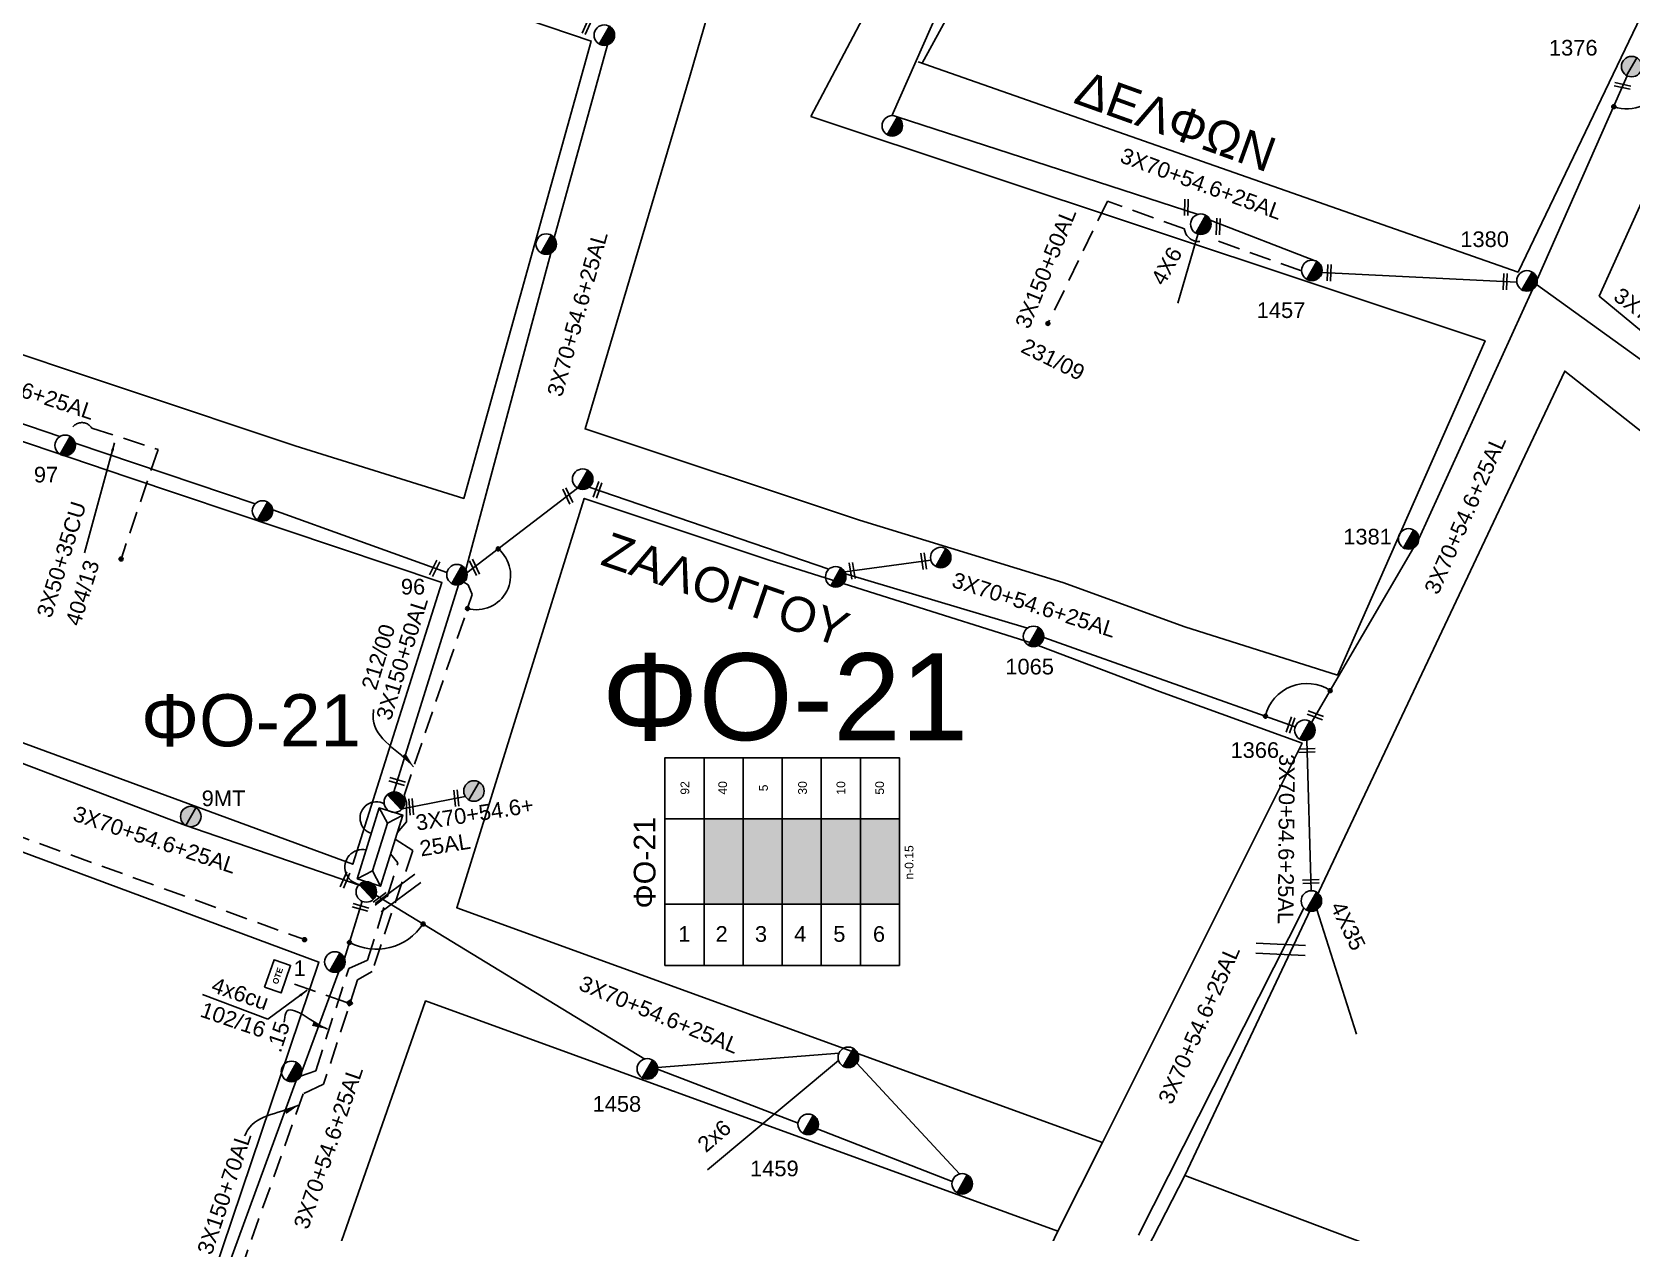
# Model space of a CAD drawing. Header units: millimetres. Extents: x 1113 to 5794, y 757 to 3537.
# Drawn here: x 1949 to 2133.1, y 1244.4 to 1382.5 of the extents above; entities that cross this region are included whole.
import ezdxf
from ezdxf.enums import TextEntityAlignment as Align

# ---------------------------------------------------------------- set-up
doc = ezdxf.new("R2010")
doc.units = ezdxf.units.MM
doc.linetypes.add('DASHED', pattern=[19.05, 12.7, -6.35])
for name, color, linetype in [('Pillar OTE', 7, 'Continuous'), ('Άγνωστα', 7, 'Continuous'), ('Ασφαλειοκιβώτια Χ.Τ 6 αναχωρήσεων', 7, 'Continuous'), ('Ασφαλειοκιβώτια Χ.Τ 9 αναχωρήσεων', 7, 'Continuous'), ('Γέφυρες Εναέριου Δικτύου', 7, 'Continuous'), ('Επιγραφές - Σχήματα', 7, 'Continuous'), ('Καλώδια ΧΤ   3x150+50AL', 7, 'DASHED'), ('Καλώδια ΧΤ   3x95+50CU', 7, 'DASHED'), ('Μηχανική τομή', 7, 'Continuous'), ('Στύλος Ξύλινος', 7, 'Continuous'), ('Στύλος Ξύλινος @ 1', 7, 'Continuous'), ('Στύλος ΦΜ', 7, 'Continuous'), ('Στύλος ΦΜ @ 1', 7, 'Continuous'), ('Συνδέσεις', 7, 'Continuous'), ('Συνεστραμμένα ΧΤ   3x70+54.6+25 AL', 7, 'SYN_LINE'), ('Τομή', 7, 'Continuous'), ('Υποσταθμός εναέριος 2 στύλων', 7, 'Continuous'), ('Υποσταθμός πόλεως', 7, 'Continuous'), ('Υπόβαθρο ΔΕΗ', 7, 'Continuous'), ('Υπόγεια Καλώδια Δικτύου ΧΤ   .15', 7, 'DASHED'), ('Υπόγεια καλώδια Δικτύου ΧΤ και Παρ. ΧΤ - 3X150+70 AL', 7, 'DASHED'), ('Υπόγεια καλώδια Παροχών ΧΤ   .15', 7, 'DASHED'), ('Υπόγεια καλώδια Παροχών ΧΤ   4x50AL', 7, 'DASHED'), ('Υπόγεια καλώδια Παροχών ΧΤ   4x6', 7, 'DASHED')]:
    doc.layers.add(name, color=color, linetype=linetype)
doc.styles.get("Standard").update_dxf_attribs({"font": 'arial.ttf'})
doc.linetypes.add('SYN_LINE', pattern='A,0.5,-0.0001,["/\\/\\/\\/",Standard,S=0.1,R=0,X=0,Y=-0.05],-0.25', length=0.7501)
doc.dimstyles.new('ISO-25', dxfattribs={"dimtxt": 2.5, "dimasz": 1.8, "dimexe": 1.25, "dimexo": 0.625, "dimtad": 1, "dimtxsty": 'Standard', "dimcen": 1.8, "dimadec": 0, "dimazin": 0, "dimtfac": 1, "dimtmove": 0, "dimatfit": 3, "dimfxl": 1.25, "dimarcsym": 0})

# ---------------------------------------------------------------- blocks, each defined once
blk = doc.blocks.new('ΥΠΑΡΧΩΝ ΤΣΙΜΕΝΤΕΝΙΟΣ ΣΤΥΛΟΣ')
at = {"layer": 'Στύλος ΦΜ'}
blk.add_hatch(color=7, dxfattribs=at).paths.add_polyline_path([(-1.29, -2.28, 0.574793), (2.62, 0, 0.268822), (1.3, 2.27)])
at = {"layer": 'Στύλος ΦΜ', "color": 7}
blk.add_line((-1.29, -2.28), (1.3, 2.27), dxfattribs=at)
blk.add_circle((0, 0), 2.62, dxfattribs=at)
at = {"layer": 'Στύλος ΦΜ', "flags": 4}
for tag, p in [('ΑΡΙΘΜΟΣ', (-4.68, 8.05)), ('ΤΥΠΟΣ', (-4.91, 3.03))]:
    blk.add_attdef(tag, p, '', height=4, dxfattribs=at)
blk = doc.blocks.new('ΥΠΑΡΧΩΝ ΞΥΛΙΝΟΣ ΣΤΥΛΟΣ')
at = {"layer": 'Στύλος Ξύλινος'}
h = blk.add_hatch(color=7, dxfattribs=at)
h.paths.add_polyline_path([(-2.62, 0, 0.270008), (-1.29, -2.28), (1.3, 2.27, 0.576266)])
h.paths.add_polyline_path([(-1.29, -2.28, 0.574793), (2.62, 0, 0.268822), (1.3, 2.27)])
at = {"layer": 'Στύλος Ξύλινος', "color": 7}
blk.add_line((-1.29, -2.28), (1.3, 2.27), dxfattribs=at)
blk.add_circle((0, 0), 2.62, dxfattribs=at)
at = {"layer": 'Στύλος Ξύλινος', "flags": 4}
for tag, p in [('ΑΡΙΘΜΟΣ', (-4.91, 8.6)), ('ΤΥΠΟΣ', (-4.85, 3.39))]:
    blk.add_attdef(tag, p, '', height=4, dxfattribs=at)
blk = doc.blocks.new('ΥΠΟΣΤΑΘΜΟΣ ΕΝΑΕΡΙΟΣ ΕΠΙ 2 ΣΤΥΛΩΝ')
at = {"layer": 'Υποσταθμός εναέριος 2 στύλων', "linetype": 'Continuous'}
for points in [[(-11.97, -2.11, 0.574793), (-8.45, -0.07, 0.268822), (-9.64, 1.98)], [(9.68, -2.15, 0.574793), (13.19, -0.1, 0.268822), (12.01, 1.95)]]:
    blk.add_hatch(color=256, dxfattribs=at).paths.add_polyline_path(points)
for p, q in [((-11.97, -2.11), (-9.64, 1.98)), ((9.68, -2.15), (12.01, 1.95))]:
    blk.add_line(p, q, dxfattribs=at)
for centre in [(-10.81, -0.07), (10.84, -0.1)]:
    blk.add_circle(centre, 2.36, dxfattribs=at)
at = {"layer": 'Υποσταθμός πόλεως', "linetype": 'Continuous', "ltscale": 40}
blk.add_lwpolyline([(-8.57, 2.82), (8.57, 2.82), (8.57, -2.82), (-8.57, -2.82)], close=True, dxfattribs=at)
for points in [[(-5.75, 0), (-8.57, 2.82)], [(-8.57, -2.82), (-5.75, 0)], [(-5.75, 0), (5.75, 0)], [(5.75, 0), (8.57, 2.82)], [(8.57, -2.82), (5.75, 0)]]:
    blk.add_lwpolyline(points, dxfattribs=at)
at = {"layer": 'Υποσταθμός εναέριος 2 στύλων', "ltscale": 40, "flags": 1}
for tag, p in [('ΜΕΤΑΣΧΗΜΑΤΙΣΜΟΣ', (14.09, 2.51)), ('ΙΣΧΥΣ', (14.07, -0.28)), ('ΑΡΙΘΜΟΣ', (14.19, -3))]:
    blk.add_attdef(tag, p, '', height=1.8, dxfattribs=at)
blk = doc.blocks.new('ΑΣΦΑΛΕΙΟΚΙΒΩΤΙΟ ΥΠΟΣΤΑΘΜΟΥ 6 ΑΝΑΧΩΡΗΣΕΩΝ')
at = {"layer": 'Ασφαλειοκιβώτια Χ.Τ 6 αναχωρήσεων', "ltscale": 40}
for p, q in [((-23.91, 27), (23.91, 27)), ((-9.83, 27), (-9.83, -27)), ((9.83, 27), (9.83, -27)), ((-23.91, 18), (23.91, 18)), ((-23.91, 9), (23.91, 9)), ((-23.91, 0), (23.91, 0)), ((-23.91, -9), (23.91, -9)), ((-23.91, -18), (23.91, -18))]:
    blk.add_line(p, q, dxfattribs=at)
at = {"layer": 'Ασφαλειοκιβώτια Χ.Τ 6 αναχωρήσεων'}
blk.add_lwpolyline([(-23.91, -27), (23.91, -27), (23.91, 27), (-23.91, 27)], close=True, dxfattribs=at)
for s, p in [('1', (-18.47, 23.92)), ('2', (-18.47, 15.35)), ('3', (-18.47, 6.28)), ('4', (-18.47, -2.75)), ('5', (-18.47, -11.76)), ('6', (-18.47, -20.89))]:
    blk.add_text(s, height=3.6, rotation=270, dxfattribs=at).set_placement(p)
at = {"layer": 'Ασφαλειοκιβώτια Χ.Τ 6 αναχωρήσεων', "ltscale": 40}
for tag, height, p in [('ΟΝΟΜΑ', 5, (-0.27, 31.68)), ('ΚΕΙΜΕΝΟ 1', 2, (16.95, 22.41)), ('ΚΕΙΜΕΝΟ 2', 2, (16.95, 13.71)), ('ΚΕΙΜΕΝΟ 3', 2, (16.95, 4.31)), ('ΚΕΙΜΕΝΟ 4', 2, (16.95, -4.67)), ('ΚΕΙΜΕΝΟ 5', 2, (16.95, -13.51)), ('ΚΕΙΜΕΝΟ 6', 2, (16.95, -22.43)), ('ΣΧ', 2, (-0.21, -29.21))]:
    blk.add_attdef(tag, text='', height=height, dxfattribs=at).set_placement(p, align=Align.MIDDLE_CENTER)
blk = doc.blocks.new('ΜΗΧΑΝΙΚΗ ΤΟΜΗ')
at = {"layer": 'Μηχανική τομή', "ltscale": 40}
for p, q in [((-1.89, 0.78), (1.89, 0.78)), ((1.89, 0), (-1.89, 0))]:
    blk.add_line(p, q, dxfattribs=at)
blk = doc.blocks.new('ΤΟΜΗ')
at = {"layer": 'Τομή', "ltscale": 40}
for p, q in [((-5.68, 0), (5.68, 0)), ((5.68, -2.33), (-5.68, -2.33))]:
    blk.add_line(p, q, dxfattribs=at)
blk = doc.blocks.new('_ΣΥΝΔΕΣΗ')
at = {"layer": 'Συνδέσεις', "linetype": 'SYN_LINE', "ltscale": 40}
blk.add_hatch(color=256, dxfattribs=at).paths.add_polyline_path([(0.5, -0.01, 1), (-0.5, -0.01, 1)])
at = {"layer": 'Συνδέσεις'}
blk.add_circle((0, -0.01), 0.5, dxfattribs=at)
blk = doc.blocks.new('PILLAR ΟΤΕ')
at = {"layer": 'Pillar OTE', "ltscale": 40}
blk.add_lwpolyline([(-3.31, 2.02), (3.39, 2.02), (3.39, -1.99), (-3.31, -1.99)], close=True, dxfattribs=at)
at = {"layer": 'Pillar OTE', "insert": (-1.81, 0.71), "char_height": 1.3575, "width": 109.961, "attachment_point": 1}
blk.add_mtext('{\\fArial|b1|i0|c161|p34;OTE}', dxfattribs=at)
blk = doc.blocks.new('TSONTA XT1')
at = {"ltscale": 40}
h = blk.add_hatch(color=256, dxfattribs=at)
h.dxf.hatch_style = 1
h.paths.add_polyline_path([(595.96, 2487.66), (597.07, 2488.77), (595.96, 2489.87), (594.85, 2488.77)])
blk.add_lwpolyline([(594.85, 2488.77), (595.96, 2489.87), (597.07, 2488.77), (595.96, 2487.66)], close=True, dxfattribs=at)

msp = doc.modelspace()

# ---------------------------------------------------------------- hatches: boundary and pattern name
at = {"layer": 'Ασφαλειοκιβώτια Χ.Τ 9 αναχωρήσεων', "lineweight": -3}
for color, points in [(5, [(2026.36, 1282.09), (2030.86, 1282.09), (2030.86, 1291.91), (2026.36, 1291.91)]), (30, [(2030.86, 1282.09), (2035.36, 1282.09), (2035.36, 1291.91), (2030.86, 1291.91)]), (6, [(2035.36, 1282.09), (2039.86, 1282.09), (2039.86, 1291.91), (2035.36, 1291.91)]), (1, [(2039.86, 1282.09), (2044.36, 1282.09), (2044.36, 1291.91), (2039.86, 1291.91)]), (85, [(2044.36, 1282.09), (2048.86, 1282.09), (2048.86, 1291.91), (2044.36, 1291.91)])]:
    msp.add_hatch(color=color, dxfattribs=at).paths.add_polyline_path(points)

# ---------------------------------------------------------------- linework, layer by layer
at = {"layer": 'Άγνωστα', "color": 30, "linetype": 'SYN_LINE', "lineweight": -3, "ltscale": 20}
msp.add_lwpolyline([(2096.92, 1281.47), (2101.47, 1267.12)], dxfattribs=at)
at = {"layer": 'Άγνωστα', "color": 5, "linetype": 'SYN_LINE', "lineweight": -3, "ltscale": 20}
msp.add_lwpolyline([(2041.85, 1264.1), (2026.76, 1251.51)], dxfattribs=at)
at = {"layer": 'Γέφυρες Εναέριου Δικτύου', "lineweight": -3}
for centre, radius, start, end in [((2132.61, 1378.29), 4.64, 250.8961, 59.0517), ((2000.14, 1319.94), 3.95, 255.1103, 50.468), ((2095.74, 1302.63), 4.87, 56.277, 166.9814), ((1988.62, 1283.39), 6.48, 241.6503, 326.5534)]:
    msp.add_arc(centre, radius, start, end, dxfattribs=at)
at = {"layer": 'Καλώδια ΧΤ   3x150+50AL', "color": 30, "lineweight": -3, "ltscale": 0.2}
msp.add_lwpolyline([(2095.16, 1354.98), (2084.41, 1358.83, -0.623081), (2081.67, 1359.82), (2072.8, 1363.03), (2066.01, 1349.06)], format="xyb", dxfattribs=at)
msp.add_lwpolyline([(1991.03, 1290.31), (1992.11, 1291.59), (1992.1, 1293.79), (1991.82, 1294.62), (1999.68, 1317.75), (1999.21, 1318.85), (1998.71, 1319.15)], dxfattribs=at)
at = {"layer": 'Καλώδια ΧΤ   3x95+50CU', "color": 85, "lineweight": -3, "ltscale": 0.2}
msp.add_lwpolyline([(1953.39, 1335.93, -0.815709), (1955.89, 1336.9), (1963.5, 1334.43), (1959.25, 1321.82)], format="xyb", dxfattribs=at)
at = {"layer": 'Συνεστραμμένα ΧΤ   3x70+54.6+25 AL', "color": 30, "lineweight": -3, "ltscale": 20}
for points in [[(2061.67, 1403.86), (2047.97, 1372.86)], [(2122.27, 1353.99), (2132.65, 1377.44)], [(2048.61, 1372.71), (2083.23, 1361.5)], [(2097.49, 1354.82), (2119.93, 1353.68)], [(2122.2, 1353.41), (2148.15, 1334.74)], [(2108.65, 1324.14), (2121.74, 1352.85)], [(2011.81, 1329.99), (1999.07, 1320.24)], [(2040.72, 1320.65), (2013.13, 1330.11)], [(2096.3, 1303.01), (2108.02, 1323.1)], [(2063.59, 1313.86), (2042.65, 1320.12)], [(2094.42, 1302.52), (2065.46, 1312.78)], [(2096.26, 1283.64), (2095.75, 1300.96)]]:
    msp.add_lwpolyline(points, dxfattribs=at)
at = {"layer": 'Συνεστραμμένα ΧΤ   3x70+54.6+25 AL', "color": 85, "lineweight": -3, "ltscale": 20}
for points in [[(2009.12, 1358.81), (2015.24, 1381.01)], [(1998.92, 1320.63), (2008.72, 1357.03)], [(1928.96, 1343.84), (1952.18, 1335.91)], [(1953.96, 1335.18), (1974.67, 1328.17)], [(1976.7, 1327.48), (1996.76, 1320.27)], [(1990.65, 1295.01), (1998.08, 1318.85)]]:
    msp.add_lwpolyline(points, dxfattribs=at)
at = {"layer": 'Συνεστραμμένα ΧΤ   3x70+54.6+25 AL', "color": 30, "lineweight": -3, "ltscale": 10}
for points in [[(2084.64, 1360.83), (2096.73, 1356.16)], [(2042.56, 1320.35), (2052.47, 1321.69)]]:
    msp.add_lwpolyline(points, dxfattribs=at)
at = {"layer": 'Συνεστραμμένα ΧΤ   3x70+54.6+25 AL', "color": 1, "lineweight": -3, "ltscale": 20}
for points in [[(1966.69, 1291.16), (1942.33, 1300.38)], [(1986.77, 1284.26), (1966.69, 1291.16)]]:
    msp.add_lwpolyline(points, dxfattribs=at)
at = {"layer": 'Συνεστραμμένα ΧΤ   3x70+54.6+25 AL', "color": 85, "lineweight": -3, "ltscale": 5}
msp.add_lwpolyline([(1991.59, 1293.06), (1998.87, 1294.5)], dxfattribs=at)
at = {"layer": 'Συνεστραμμένα ΧΤ   3x70+54.6+25 AL', "color": 5, "lineweight": -3, "ltscale": 20}
for points in [[(1988.59, 1283.13), (2019.55, 1264.27)], [(1980.04, 1262.84), (1984.32, 1274.35)], [(2041.9, 1264.96), (2020.99, 1263.29)], [(2021, 1263.1), (2037.18, 1256.88)], [(2055.78, 1251.04), (2043.94, 1263.79)], [(1968.02, 1230.65), (1979.39, 1261.78)], [(2039.4, 1256.22), (2054.92, 1250.15)]]:
    msp.add_lwpolyline(points, dxfattribs=at)
at = {"layer": 'Συνεστραμμένα ΧΤ   3x70+54.6+25 AL', "color": 5, "lineweight": -3, "ltscale": 5}
msp.add_lwpolyline([(1984.96, 1275.84), (1987.01, 1282.42)], dxfattribs=at)
at = {"layer": 'Συνεστραμμένα ΧΤ   3x70+54.6+25 AL', "color": 62, "lineweight": -3, "ltscale": 20}
msp.add_lwpolyline([(2076.38, 1244.01), (2095.42, 1281.65)], dxfattribs=at)
at = {"layer": 'Συνεστραμμένα ΧΤ   3x70+54.6+25 AL', "color": 85, "lineweight": -3, "ltscale": 20}
msp.add_arc((1988.63, 1292.01), 1.87, 60.6607, 252.1912, dxfattribs=at)
at = {"layer": 'Συνεστραμμένα ΧΤ   3x70+54.6+25 AL', "color": 1, "lineweight": -3, "ltscale": 20}
msp.add_arc((1987.03, 1286.36), 2.02, 77.5743, 259.681, dxfattribs=at)
at = {"layer": 'Υπόβαθρο ΔΕΗ', "lineweight": -3}
msp.add_line((2129.4, 1352.08), (2189.49, 1302.36), dxfattribs=at)
for points in [[(2038.66, 1372.75), (2087.54, 1465.19), (2064.67, 1479.74)], [(2051, 1379.06), (2120.08, 1354.85), (2134.22, 1384.28), (2152.65, 1423.45), (2095.94, 1460.21), (2051.47, 1378.89)], [(1808.57, 1350.41), (1876.63, 1326.1), (1906.7, 1315.3), (1938.63, 1304.09), (1985.91, 1286.68), (1996.19, 1319.13), (1960.02, 1331.26), (1924.57, 1343.25), (1880.43, 1358.12), (1868.21, 1362.27), (1870.82, 1370.69), (1907.49, 1358.83), (1941.11, 1347.6), (1979.29, 1334.86), (1998.7, 1328.81), (2013.38, 1381.44), (2013.38, 1381.44), (1924.55, 1411.51), (1896.99, 1420.55), (1869.27, 1430.95), (1842.22, 1442.32), (1824.87, 1448.37)], [(2035.88, 1415.98), (2024.75, 1377.52), (2012.66, 1336.81), (2044.24, 1326.3), (2067.67, 1319.14), (2081.72, 1314.01), (2099.27, 1308.46), (2116.28, 1346.94), (2038.66, 1372.75)], [(2129.4, 1352.08), (2129.4, 1352.08), (2143.95, 1384.28)], [(2132.6, 1123.47), (2109.65, 1133.21), (2099.01, 1137.62), (2099.01, 1137.62), (2066.41, 1151.26), (2040.08, 1162.48), (2076.55, 1240.83), (2081.72, 1250.86), (2125.44, 1343.45), (2125.44, 1343.45), (2185.84, 1295.83), (2185.84, 1295.83), (2147.34, 1226.07), (2081.72, 1250.86)], [(2047.79, 1203.91), (2067.1, 1244.47), (2072.25, 1254.66), (2095.21, 1300.64), (2078.79, 1306.59), (2064.01, 1312.17), (2033.87, 1321.69), (2012.57, 1328.81), (1997.9, 1281.69), (1997.9, 1281.69)], [(2072.25, 1254.66), (1997.9, 1281.69)], [(1976.13, 1268.86), (1968.63, 1271.68)], [(1994.31, 1270.95), (1994.31, 1270.95), (1981.05, 1233.1), (1997.81, 1227.5), (2011.78, 1222.12), (2024.05, 1216.98), (2036.02, 1211.11), (2047.79, 1203.91)], [(1994.31, 1270.95), (2067.1, 1244.47)]]:
    msp.add_lwpolyline(points, dxfattribs=at)
msp.add_lwpolyline([(1918.58, 1298.99), (1982.02, 1275.42), (1955.4, 1196.45), (1893.11, 1220.78), (1838.69, 1240.21), (1805.62, 1252.28), (1779.59, 1260.56), (1754.18, 1267.5), (1736.69, 1271.64), (1731.02, 1272.99), (1737.06, 1302.88), (1741.91, 1335.26), (1743.92, 1361.9), (1757.14, 1357.25), (1800.46, 1341.11), (1856.67, 1321.31)], close=True, dxfattribs=at)
at = {"layer": 'Υπόγεια Καλώδια Δικτύου ΧΤ   .15', "color": 5, "lineweight": -3, "ltscale": 0.2}
msp.add_lwpolyline([(1979.9, 1262.28), (1981.65, 1262.91), (1985.46, 1274.69), (1987.63, 1275.65), (1991.11, 1286.86), (1990.28, 1287.9)], dxfattribs=at)
at = {"layer": 'Υπόγεια καλώδια Δικτύου ΧΤ και Παρ. ΧΤ - 3X150+70 AL', "color": 6, "lineweight": -3, "ltscale": 0.2}
msp.add_lwpolyline([(1990.8, 1289.57), (1992.83, 1288.27), (1988.14, 1274.36), (1986.48, 1273.4), (1982.57, 1261.37), (1980.21, 1260.27), (1969.65, 1230.45), (1969.05, 1229.83)], dxfattribs=at)
at = {"layer": 'Υπόγεια καλώδια Παροχών ΧΤ   .15', "color": 27, "lineweight": -3, "ltscale": 0.2}
msp.add_lwpolyline([(1739.38, 1332.68), (1740.82, 1348.44), (1741.98, 1349.57), (1743.12, 1363.04), (1748.53, 1361.12), (1835.8, 1330.02), (1900.71, 1306.63), (1942.7, 1291.67), (1980.37, 1278.01)], dxfattribs=at)
at = {"layer": 'Υπόγεια καλώδια Παροχών ΧΤ   4x6', "color": 30, "linetype": 'SYN_LINE', "lineweight": -3, "ltscale": 10}
msp.add_line((2083.55, 1360.37), (2080.91, 1351.26), dxfattribs=at)
at = {"layer": 'Υπόγεια καλώδια Παροχών ΧΤ   4x6', "color": 6, "linetype": 'DASHED', "lineweight": -3, "ltscale": 0.2}
msp.add_lwpolyline([(1985.22, 1270.79), (1978.22, 1273.25)], dxfattribs=at)

# ---------------------------------------------------------------- block references
at = {"layer": 'Pillar OTE', "xscale": 0.5, "yscale": 0.5, "zscale": 0.5, "rotation": 70.88229607177786}
msp.add_blockref('PILLAR ΟΤΕ', (1977.27, 1273.77), dxfattribs=at)
at = {"layer": 'Ασφαλειοκιβώτια Χ.Τ 9 αναχωρήσεων', "lineweight": -3, "xscale": 0.5, "yscale": 0.5, "zscale": 0.5, "rotation": 90}
msp.add_blockref('ΑΣΦΑΛΕΙΟΚΙΒΩΤΙΟ ΥΠΟΣΤΑΘΜΟΥ 6 ΑΝΑΧΩΡΗΣΕΩΝ', (2035.36, 1287), dxfattribs=at).add_auto_attribs({'ΟΝΟΜΑ': 'ΦΟ-21', 'ΣΧ': 'n-0.15', 'ΚΕΙΜΕΝΟ 2': '40', 'ΚΕΙΜΕΝΟ 1': '92', 'ΚΕΙΜΕΝΟ 3': '5', 'ΚΕΙΜΕΝΟ 4': '30', 'ΚΕΙΜΕΝΟ 5': '10', 'ΚΕΙΜΕΝΟ 6': '50'})
at = {"layer": 'Μηχανική τομή', "lineweight": -3}
for p, xscale, yscale, zscale, rotation in [((2013.07, 1383.05), 0.4999999999996368, 0.4999999999996368, 0.4999999999996368, 65.60803442260347), ((2132.06, 1376.1), 0.499999999999676, 0.499999999999676, 0.499999999999676, 347.3040600040018), ((2081.69, 1362.31), 0.4999999999997818, 0.4999999999997818, 0.4999999999997818, 268.0697702389218), ((2085.35, 1360.1), 0.4999999999997818, 0.4999999999997818, 0.4999999999997818, 268.0697702389218), ((2098.14, 1354.78), 0.4999999999997819, 0.4999999999997819, 0.4999999999997819, 268.0697702389218), ((2118.4, 1353.76), 0.4999999999997819, 0.4999999999997819, 0.4999999999997819, 268.0697702389218), ((2010.51, 1329), 0.4999999999998576, 0.4999999999998576, 0.4999999999998576, 295.9577938052101), ((2013.92, 1329.84), 0.4999999999998099, 0.4999999999998099, 0.4999999999998099, 250.6764047656503), ((1999.76, 1320.77), 0.4999999999998576, 0.4999999999998576, 0.4999999999998576, 295.9577938052101), ((2051.45, 1321.55), 0.4999999999997881, 0.4999999999997881, 0.4999999999997881, 278.5359087354307), ((1995.18, 1320.84), 0.4999999999999432, 0.4999999999999432, 0.4999999999999432, 243.7711648505813), ((2043.22, 1320.44), 0.4999999999997881, 0.4999999999997881, 0.4999999999997881, 278.5359087354307), ((2093.69, 1302.78), 0.4999999999998099, 0.4999999999998099, 0.4999999999998099, 250.6764047656503), ((2096.67, 1303.65), 0.4999999999995655, 0.4999999999995655, 0.4999999999995655, 340.1569660259348), ((2095.79, 1299.58), 0.4999999999998806, 0.4999999999998806, 0.4999999999998806, 1.916778554577093), ((1991.09, 1296.4), 0.4999999999997242, 0.4999999999997242, 0.4999999999997242, 163.6064413830408), ((1992.84, 1293.3), 0.4999999999995479, 0.4999999999995479, 0.4999999999995479, 95.52438479010337), ((1998.03, 1294.33), 0.4999999999995479, 0.4999999999995479, 0.4999999999995479, 95.52438479010337), ((1984.86, 1284.96), 0.4999999999999971, 0.4999999999999971, 0.4999999999999971, 246.3554356370784), ((1989.02, 1282.87), 0.4999999999997637, 0.4999999999997637, 0.4999999999997637, 216.5117343321486), ((2096.23, 1284.51), 0.4999999999998806, 0.4999999999998806, 0.4999999999998806, 1.916778554577093), ((1986.86, 1281.91), 0.4999999999997242, 0.4999999999997242, 0.4999999999997242, 163.6064413830408)]:
    msp.add_blockref('ΜΗΧΑΝΙΚΗ ΤΟΜΗ', p, dxfattribs=dict(at, xscale=xscale, yscale=yscale, zscale=zscale, rotation=rotation))
at = {"layer": 'Στύλος Ξύλινος @ 1', "lineweight": -3, "ltscale": 40}
ref = msp.add_blockref('ΥΠΑΡΧΩΝ ΞΥΛΙΝΟΣ ΣΤΥΛΟΣ', (2133.15, 1378.51), dxfattribs=dict(at, xscale=0.4499999999998181, yscale=0.4499999999998181, zscale=0.4499999999998181))
ref.add_attrib('ΤΥΠΟΣ', '1376', (2123.63, 1379.78), dxfattribs={"layer": 'Στύλος Ξύλινος', "height": 1.8, "flags": 4})
at = {"layer": 'Στύλος Ξύλινος @ 1', "lineweight": -3, "ltscale": 40, "xscale": 0.4499999999998181, "yscale": 0.4499999999998181, "zscale": 0.4499999999998181}
msp.add_blockref('ΥΠΑΡΧΩΝ ΞΥΛΙΝΟΣ ΣΤΥΛΟΣ', (1999.87, 1295.12), dxfattribs=at)
at = {"layer": 'Στύλος Ξύλινος @ 1', "lineweight": -3, "ltscale": 40}
ref = msp.add_blockref('ΥΠΑΡΧΩΝ ΞΥΛΙΝΟΣ ΣΤΥΛΟΣ', (1967.27, 1292.18), dxfattribs=dict(at, xscale=0.4499999999998181, yscale=0.4499999999998181, zscale=0.4499999999998181))
ref.add_attrib('ΤΥΠΟΣ', '9MT', (1968.53, 1293.38), dxfattribs={"layer": 'Στύλος Ξύλινος', "height": 1.8, "flags": 4})
at = {"layer": 'Στύλος ΦΜ @ 1', "lineweight": -3, "ltscale": 40, "xscale": 0.4499999999998181, "yscale": 0.4499999999998181, "zscale": 0.4499999999998181}
for p in [(2014.88, 1382.13), (2048.03, 1371.69), (2083.55, 1360.37), (2008.19, 1358.08), (2012.39, 1331.02), (1975.53, 1327.36), (2053.61, 1322), (2041.52, 1319.78), (2096.28, 1282.46), (2042.97, 1264.46), (1978.87, 1262.84), (2056.08, 1249.9)]:
    msp.add_blockref('ΥΠΑΡΧΩΝ ΤΣΙΜΕΝΤΕΝΙΟΣ ΣΤΥΛΟΣ', p, dxfattribs=at)
at = {"layer": 'Στύλος ΦΜ @ 1', "lineweight": -3, "ltscale": 40}
ref = msp.add_blockref('ΥΠΑΡΧΩΝ ΤΣΙΜΕΝΤΕΝΙΟΣ ΣΤΥΛΟΣ', (2121.1, 1353.84), dxfattribs=dict(at, xscale=0.4499999999998181, yscale=0.4499999999998181, zscale=0.4499999999998181))
ref.add_attrib('ΤΥΠΟΣ', '1380', (2113.43, 1357.74), dxfattribs={"layer": 'Στύλος ΦΜ', "height": 1.8, "flags": 4})
ref = msp.add_blockref('ΥΠΑΡΧΩΝ ΤΣΙΜΕΝΤΕΝΙΟΣ ΣΤΥΛΟΣ', (2096.34, 1355.05), dxfattribs=dict(at, xscale=0.4499999999998181, yscale=0.4499999999998181, zscale=0.4499999999998181))
ref.add_attrib('ΤΥΠΟΣ', '1457', (2089.99, 1349.57), dxfattribs={"layer": 'Στύλος ΦΜ', "height": 1.8, "flags": 4})
ref = msp.add_blockref('ΥΠΑΡΧΩΝ ΤΣΙΜΕΝΤΕΝΙΟΣ ΣΤΥΛΟΣ', (1952.81, 1334.91), dxfattribs=dict(at, xscale=0.4499999999998181, yscale=0.4499999999998181, zscale=0.4499999999998181))
ref.add_attrib('ΤΥΠΟΣ', '97', (1949.21, 1330.64), dxfattribs={"layer": 'Στύλος ΦΜ', "height": 1.8, "flags": 4})
ref = msp.add_blockref('ΥΠΑΡΧΩΝ ΤΣΙΜΕΝΤΕΝΙΟΣ ΣΤΥΛΟΣ', (2107.47, 1324.14), dxfattribs=dict(at, xscale=0.4499999999998181, yscale=0.4499999999998181, zscale=0.4499999999998181))
ref.add_attrib('ΤΥΠΟΣ', '1381', (2099.95, 1323.5), dxfattribs={"layer": 'Στύλος ΦΜ', "height": 1.8, "flags": 4})
ref = msp.add_blockref('ΥΠΑΡΧΩΝ ΤΣΙΜΕΝΤΕΝΙΟΣ ΣΤΥΛΟΣ', (1997.91, 1320.02), dxfattribs=dict(at, xscale=0.4499999999998181, yscale=0.4499999999998181, zscale=0.4499999999998181))
ref.add_attrib('ΤΥΠΟΣ', '96', (1991.46, 1317.74), dxfattribs={"layer": 'Στύλος ΦΜ', "height": 1.8, "flags": 4})
ref = msp.add_blockref('ΥΠΑΡΧΩΝ ΤΣΙΜΕΝΤΕΝΙΟΣ ΣΤΥΛΟΣ', (2064.29, 1312.92), dxfattribs=dict(at, xscale=0.4499999999998181, yscale=0.4499999999998181, zscale=0.4499999999998181))
ref.add_attrib('ΤΥΠΟΣ', '1065', (2061.05, 1308.54), dxfattribs={"layer": 'Στύλος ΦΜ', "height": 1.8, "flags": 4})
ref = msp.add_blockref('ΥΠΑΡΧΩΝ ΤΣΙΜΕΝΤΕΝΙΟΣ ΣΤΥΛΟΣ', (2095.53, 1302.12), dxfattribs=dict(at, xscale=0.4499999999998181, yscale=0.4499999999998181, zscale=0.4499999999998181))
ref.add_attrib('ΤΥΠΟΣ', '1366', (2086.97, 1298.93), dxfattribs={"layer": 'Στύλος ΦΜ', "height": 1.8, "flags": 4})
ref = msp.add_blockref('ΥΠΑΡΧΩΝ ΤΣΙΜΕΝΤΕΝΙΟΣ ΣΤΥΛΟΣ', (1983.86, 1275.44), dxfattribs=dict(at, xscale=0.4499999999998181, yscale=0.4499999999998181, zscale=0.4499999999998181))
ref.add_attrib('ΤΥΠΟΣ', '1', (1979.1, 1273.81), dxfattribs={"layer": 'Στύλος ΦΜ', "height": 1.8, "flags": 4})
ref = msp.add_blockref('ΥΠΑΡΧΩΝ ΤΣΙΜΕΝΤΕΝΙΟΣ ΣΤΥΛΟΣ', (2019.83, 1263.13), dxfattribs=dict(at, xscale=0.4499999999998181, yscale=0.4499999999998181, zscale=0.4499999999998181))
ref.add_attrib('ΤΥΠΟΣ', '1458', (2013.53, 1258.2), dxfattribs={"layer": 'Στύλος ΦΜ', "height": 1.8, "flags": 4})
ref = msp.add_blockref('ΥΠΑΡΧΩΝ ΤΣΙΜΕΝΤΕΝΙΟΣ ΣΤΥΛΟΣ', (2038.35, 1256.75), dxfattribs=dict(at, xscale=0.4499999999998181, yscale=0.4499999999998181, zscale=0.4499999999998181))
ref.add_attrib('ΤΥΠΟΣ', '1459', (2031.66, 1250.77), dxfattribs={"layer": 'Στύλος ΦΜ', "height": 1.8, "flags": 4})
at = {"layer": 'Συνδέσεις', "lineweight": -3, "xscale": 0.4499999999998181, "yscale": 0.4499999999998181, "zscale": 0.4499999999998181}
for p in [(2131.09, 1373.9), (2065.95, 1348.94), (1959.25, 1321.83), (2002.66, 1322.99), (1999.13, 1316.12), (2098.44, 1306.68), (2091, 1303.73), (1994.02, 1279.82), (1980.37, 1278.01), (1985.54, 1277.69)]:
    msp.add_blockref('_ΣΥΝΔΕΣΗ', p, dxfattribs=at)
at = {"layer": 'Συνδέσεις', "xscale": 0.3075184835441075, "yscale": 0.3075184835441075, "zscale": 0.3075184835441075, "rotation": 349.3976721016621}
msp.add_blockref('TSONTA XT1', (1664.6, 552.17), dxfattribs=at)
at = {"layer": 'Τομή', "lineweight": -3}
for p, xscale, yscale, zscale, rotation in [((1991.48, 1282.91), 0.4999999999996472, 0.4999999999996472, 0.4999999999996472, 216.4776331616725), ((2092.72, 1276.31), 0.4999999999996934, 0.4999999999996934, 0.4999999999996934, 177.4596657446398)]:
    msp.add_blockref('ΤΟΜΗ', p, dxfattribs=dict(at, xscale=xscale, yscale=yscale, zscale=zscale, rotation=rotation))
at = {"layer": 'Υποσταθμός εναέριος 2 στύλων', "lineweight": -3, "xscale": 0.4999999999999845, "yscale": 0.4999999999999845, "zscale": 0.4999999999999845, "rotation": 72.69464244020196}
msp.add_blockref('ΥΠΟΣΤΑΘΜΟΣ ΕΝΑΕΡΙΟΣ ΕΠΙ 2 ΣΤΥΛΩΝ', (1989.05, 1288.67), dxfattribs=at)

# ---------------------------------------------------------------- texts
at = {"layer": 'Επιγραφές - Σχήματα', "color": 7, "lineweight": -3, "attachment_point": 1}
for s, insert, char_height, width, rotation in [('ΔΕΛΦΩΝ', (2070.12, 1378.14), 4, 29.8723, 340.2236), ('231/09', (2063.49, 1347.32), 1.8, 168.3718, 333.8296), ('ΖΑΛΟΓΓΟΥ', (2015.58, 1325.01), 4, 168.3718, 341.0124), ('212/00', (1986.88, 1307.14), 1.8, 168.3718, 73.0748), ('4X35', (2100.03, 1282.63), 1.8, 168.3718, 296.0142), ('2x6', (2025.41, 1254.78), 1.8, 168.3718, 40.8104)]:
    msp.add_mtext(s, dxfattribs=dict(at, insert=insert, char_height=char_height, width=width, rotation=rotation))
at = {"layer": 'Επιγραφές - Σχήματα', "color": 7, "lineweight": -3, "width": 168.3718, "attachment_point": 1}
for insert, char_height in [((2014.57, 1310.97), 10), ((1961.54, 1306.26), 6)]:
    msp.add_mtext('ΦΟ-21', dxfattribs=dict(at, insert=insert, char_height=char_height))
at = {"layer": 'Καλώδια ΧΤ   3x150+50AL', "color": 7, "lineweight": -3, "char_height": 1.8, "attachment_point": 1}
for s, insert, width, rotation in [('3X150+50AL', (2062.11, 1348.87), 168.3718, 67.9483), ('4X6', (2077.72, 1354.06), 16.3283, 60.5601), ('3X50+35CU', (1949.48, 1315.46), 168.3718, 72.8144), ('404/13', (1952.79, 1314.53), 168.3718, 72.8144), ('3X150+50AL', (1988.57, 1303.66), 168.3718, 72.8144)]:
    msp.add_mtext(s, dxfattribs=dict(at, insert=insert, width=width, rotation=rotation))
at = {"layer": 'Συνεστραμμένα ΧΤ   3x70+54.6+25 AL', "color": 7, "lineweight": -3, "char_height": 1.8, "width": 168.3718, "attachment_point": 1}
for s, insert, rotation in [('3X70+54.6+25AL', (2074.74, 1369.23), 339.9707), ('3X70+54.6+25AL', (2008.25, 1340.88), 74.2334), ('3X70+54.6+25AL', (2131.97, 1353.2), 324.2284), ('3X70+54.6+25AL', (1937.79, 1345.62), 341.8341), ('3X70+54.6+25AL', (2109.21, 1318.33), 66.2141), ('3X70+54.6+25AL', (2055.3, 1320.36), 342.459), ('3X70+54.6+25AL', (2094.38, 1299.37), 269.5002), ('3X70+54.6+\\P25AL', (1993.04, 1292.33), 8.896), ('3X70+54.6+25AL', (1954.14, 1293.46), 341.5928), ('3X70+54.6+25AL', (2078.57, 1259.63), 66.2141), ('3X70+54.6+25AL', (2012.49, 1273.95), 337.6121), ('3X70+54.6+25AL', (1979.06, 1245.13), 70.9829)]:
    msp.add_mtext(s, dxfattribs=dict(at, insert=insert, rotation=rotation))
at = {"layer": 'Υπόγεια Καλώδια Δικτύου ΧΤ   .15', "color": 7, "lineweight": -3, "insert": (1975.91, 1265.46), "char_height": 1.8, "width": 168.3718, "attachment_point": 1, "rotation": 71.5568}
msp.add_mtext('.15', dxfattribs=at)
at = {"layer": 'Υπόγεια καλώδια Δικτύου ΧΤ και Παρ. ΧΤ - 3X150+70 AL', "color": 7, "lineweight": -3, "insert": (1967.96, 1242.18), "char_height": 1.8, "width": 168.3718, "attachment_point": 1, "rotation": 71.5569}
msp.add_mtext('3X150+70AL', dxfattribs=at)
at = {"layer": 'Υπόγεια καλώδια Παροχών ΧΤ   4x50AL', "color": 7, "ltscale": 0.2, "char_height": 1.8, "attachment_point": 1, "rotation": 341}
for s, insert in [('4x6cu', (1970.09, 1273.74)), ('102/16', (1968.82, 1270.89))]:
    msp.add_mtext_dynamic_manual_height_columns(s, width=1.8, gutter_width=12.5, heights=[0.118], dxfattribs=dict(at, insert=insert))

# ---------------------------------------------------------------- leaders
at = {"layer": 'Επιγραφές - Σχήματα', "lineweight": -3, "ltscale": 40}
msp.add_leader([(1958.5, 1335.21), (1955.03, 1322.53)], dimstyle='ISO-25', override={"dimasz": 1, "dimtad": 0}, dxfattribs=at)
at = {"layer": 'Επιγραφές - Σχήματα', "lineweight": -3, "path_type": 1}
for points in [[(1992.93, 1297.89), (1988.27, 1303.4), (1988.31, 1304.52)], [(1983.01, 1267.71), (1978.2, 1269.56), (1978.02, 1268.52)], [(1979.77, 1259.01), (1973.82, 1256.08), (1973.47, 1255.42)]]:
    msp.add_leader(points, dimstyle='ISO-25', override={"dimgap": 0.625, "dimtad": 0}, dxfattribs=at)
at = {"layer": 'Επιγραφές - Σχήματα', "ltscale": 40}
msp.add_leader([(1980.68, 1272.18), (1976.13, 1268.86)], dimstyle='ISO-25', override={"dimasz": 1, "dimtad": 0}, dxfattribs=at)

doc.saveas('drawing.dxf')
